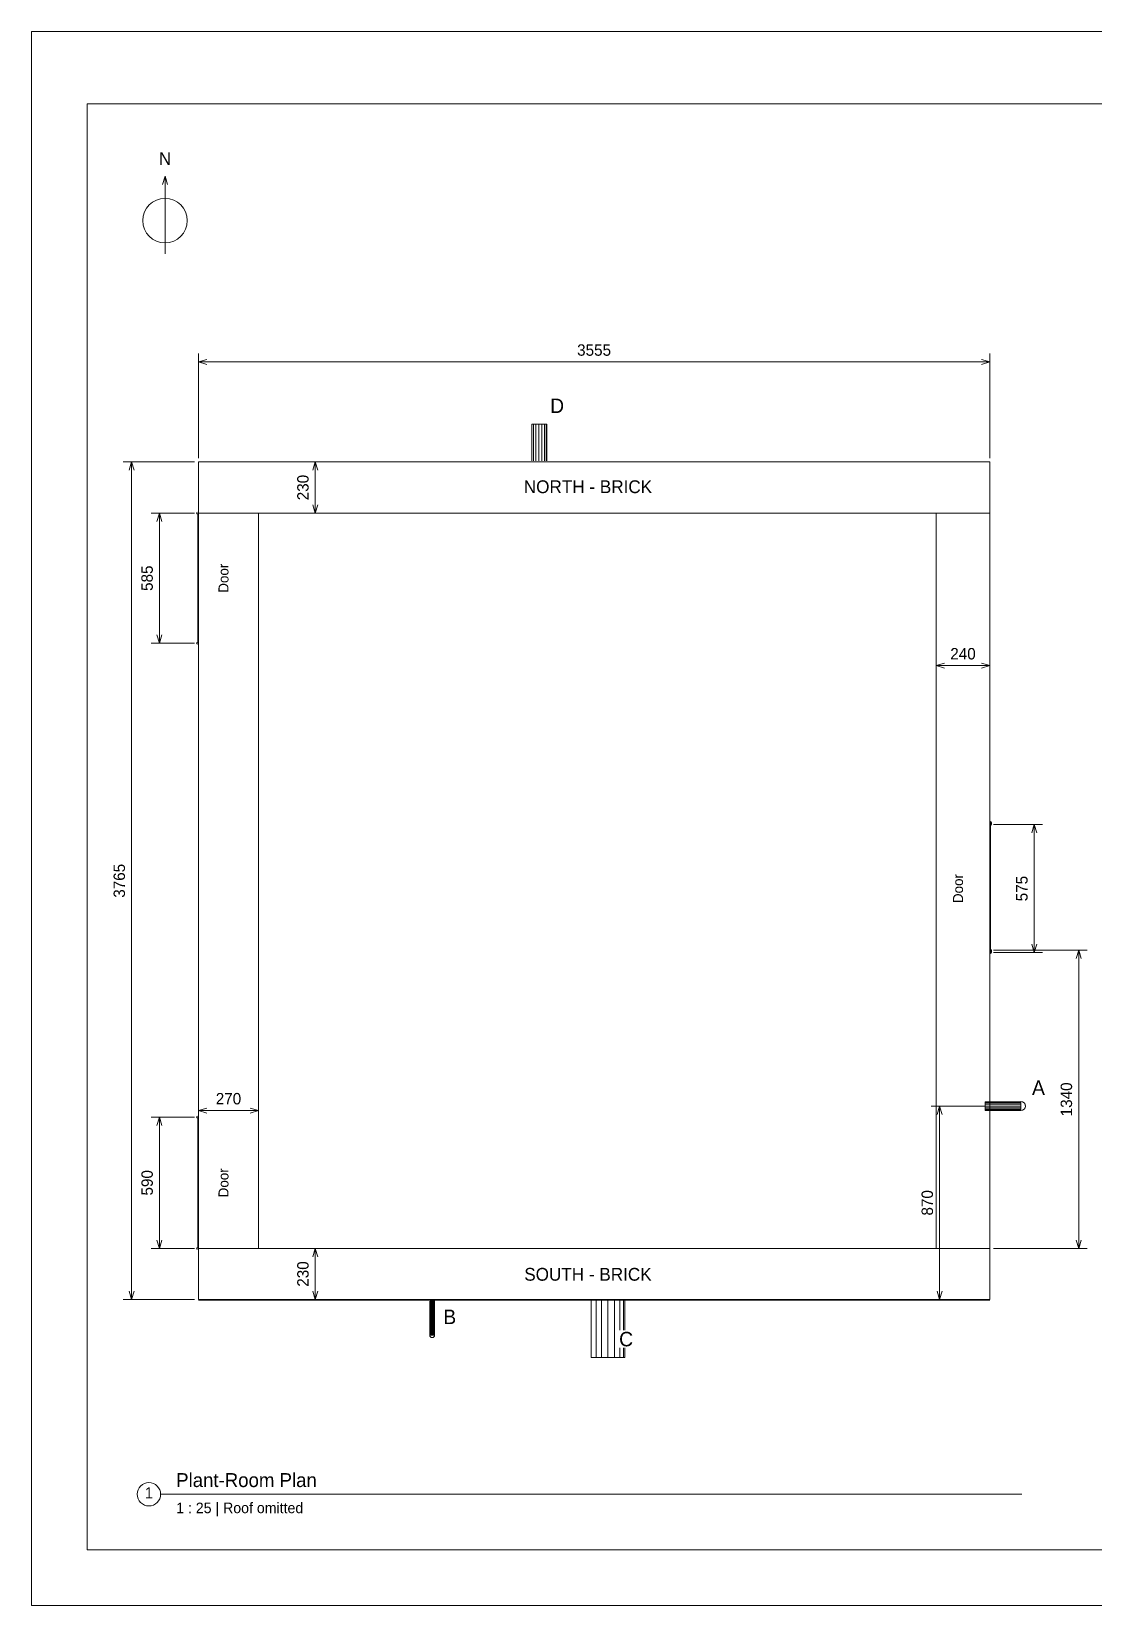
# Paper-space layout '01 Plan and 3D' of a CAD drawing. Header units: millimetres. Extents: x 5 to 415, y 7 to 290.
# Drawn here: x 5 to 195.8, y 7 to 290 of the extents above; entities that cross this region are included whole.
import ezdxf
from ezdxf.enums import TextEntityAlignment as Align

# ---------------------------------------------------------------- set-up
doc = ezdxf.new("R2010")
doc.units = ezdxf.units.MM
for name, color, linetype in [('DIMENSIONS', 7, 'Continuous'), ('GEOMETRY', 7, 'Continuous'), ('SHEET', 7, 'Continuous'), ('TEXT', 7, 'Continuous')]:
    doc.layers.add(name, color=color, linetype=linetype)

# ---------------------------------------------------------------- blocks, each defined once
blk = doc.blocks.new('SHEET_01')
at = {"layer": 'DIMENSIONS', "lineweight": 15}
for p, q in [((29, 264), (28.55, 262.5)), ((29, 264), (29.45, 262.5)), ((35, 230.6), (36.5, 231.05)), ((35, 230.6), (36.5, 230.15)), ((177.2, 230.6), (175.7, 231.05)), ((177.2, 230.6), (175.7, 230.15)), ((23, 212.6), (22.55, 211.1)), ((23, 212.6), (23.45, 211.1)), ((56, 212.6), (55.55, 211.1)), ((56, 212.6), (56.45, 211.1)), ((56, 203.4), (55.55, 204.9)), ((56, 203.4), (56.45, 204.9)), ((28, 203.4), (27.55, 201.9)), ((28, 203.4), (28.45, 201.9)), ((28, 180), (27.55, 181.5)), ((28, 180), (28.45, 181.5)), ((167.6, 176), (169.1, 176.45)), ((167.6, 176), (169.1, 175.55)), ((177.2, 176), (175.7, 176.45)), ((177.2, 176), (175.7, 175.55)), ((185.2, 147.4), (184.75, 145.9)), ((185.2, 147.4), (185.65, 145.9)), ((185.2, 124.4), (184.75, 125.9)), ((185.2, 124.4), (185.65, 125.9)), ((193.2, 124.8), (192.75, 123.3)), ((193.2, 124.8), (193.65, 123.3)), ((35, 96), (36.5, 96.45)), ((45.8, 96), (44.3, 96.45)), ((168.2, 96.8), (167.75, 95.3)), ((168.2, 96.8), (168.65, 95.3)), ((28, 94.8), (27.55, 93.3)), ((28, 94.8), (28.45, 93.3)), ((35, 96), (36.5, 95.55)), ((45.8, 96), (44.3, 95.55)), ((28, 71.2), (27.55, 72.7)), ((28, 71.2), (28.45, 72.7)), ((56, 71.2), (55.55, 69.7)), ((56, 71.2), (56.45, 69.7)), ((193.2, 71.2), (192.75, 72.7)), ((193.2, 71.2), (193.65, 72.7)), ((23, 62), (22.55, 63.5)), ((23, 62), (23.45, 63.5)), ((56, 62), (55.55, 63.5)), ((56, 62), (56.45, 63.5)), ((168.2, 62), (167.75, 63.5)), ((168.2, 62), (168.65, 63.5))]:
    blk.add_line(p, q, dxfattribs=at)
at = {"layer": 'DIMENSIONS', "lineweight": 13}
for p, q in [((35, 213.3), (35, 232.1)), ((177.2, 213.3), (177.2, 232.1)), ((35, 230.6), (177.2, 230.6)), ((34.3, 212.6), (21.5, 212.6)), ((23, 62), (23, 212.6)), ((62.3, 212.6), (54.5, 212.6)), ((56, 203.4), (56, 212.6)), ((34.3, 203.4), (26.5, 203.4)), ((28, 180), (28, 203.4)), ((62.3, 203.4), (54.5, 203.4)), ((167.6, 181.3), (167.6, 174.5)), ((177.2, 181.3), (177.2, 174.5)), ((34.3, 180), (26.5, 180)), ((167.6, 176), (177.2, 176)), ((177.9, 147.4), (186.7, 147.4)), ((185.2, 124.4), (185.2, 147.4)), ((177.9, 124.8), (194.7, 124.8)), ((193.2, 71.2), (193.2, 124.8)), ((177.9, 124.4), (186.7, 124.4)), ((35, 101.3), (35, 94.5)), ((45.8, 101.3), (45.8, 94.5)), ((176.5, 96.8), (166.7, 96.8)), ((168.2, 62), (168.2, 96.8)), ((34.3, 94.8), (26.5, 94.8)), ((28, 71.2), (28, 94.8)), ((35, 96), (45.8, 96)), ((34.3, 71.2), (26.5, 71.2)), ((62.3, 71.2), (54.5, 71.2)), ((56, 62), (56, 71.2)), ((177.9, 71.2), (194.7, 71.2)), ((34.3, 62), (21.5, 62)), ((62.3, 62), (54.5, 62)), ((176.5, 62), (166.7, 62))]:
    blk.add_line(p, q, dxfattribs=at)
at = {"layer": 'GEOMETRY', "lineweight": 13}
for p, q in [((94.91, 212.8), (94.91, 219.4)), ((95.21, 219.4), (94.91, 219.4)), ((95.21, 212.8), (95.21, 219.4)), ((95.66, 219.4), (95.21, 219.4)), ((95.66, 212.8), (95.66, 219.4)), ((96.2, 219.4), (95.66, 219.4)), ((96.2, 212.8), (96.2, 219.4)), ((96.74, 219.4), (96.2, 219.4)), ((96.74, 212.8), (96.74, 219.4)), ((97.19, 219.4), (96.74, 219.4)), ((97.19, 212.8), (97.19, 219.4)), ((97.49, 219.4), (97.19, 219.4)), ((97.49, 212.8), (97.49, 219.4)), ((97.49, 219.4), (97.6, 219.4)), ((97.49, 212.8), (97.49, 219.4)), ((97.6, 219.4), (97.49, 219.4)), ((97.6, 219.4), (97.6, 212.8)), ((177.2, 212.6), (35, 212.6)), ((35, 212.6), (35, 203.4)), ((177.2, 212.68), (177.2, 212.68)), ((177.2, 212.6), (177.2, 203.4)), ((177.2, 203.4), (177.2, 212.6)), ((177.2, 212.6), (177.2, 212.6)), ((34.68, 203.4), (34.73, 203.51)), ((34.73, 203.29), (34.68, 203.4)), ((34.73, 203.51), (34.84, 203.56)), ((34.73, 203.29), (34.73, 203.29)), ((34.73, 203.29), (34.84, 203.24)), ((34.84, 203.24), (34.73, 203.29)), ((34.84, 203.24), (34.95, 203.29)), ((34.95, 203.29), (34.84, 203.24)), ((34.84, 203.24), (34.84, 203.24)), ((34.88, 203.4), (34.88, 180)), ((34.88, 180.3), (34.88, 203.3)), ((34.95, 203.29), (35, 203.4)), ((35, 203.4), (34.95, 203.29)), ((34.95, 203.29), (34.95, 203.29)), ((35, 203.4), (177.2, 203.4)), ((45.8, 203.4), (35, 203.4)), ((35, 203.4), (35, 71.3)), ((35, 71.3), (35, 203.4)), ((35, 203.4), (35, 203.4)), ((35, 203.4), (35, 71.2)), ((35, 203.4), (35, 203.4)), ((167.48, 203.4), (45.8, 203.4)), ((45.8, 203.4), (45.8, 71.3)), ((45.8, 71.3), (45.8, 203.4)), ((45.8, 203.4), (45.8, 203.4)), ((177.2, 203.4), (167.6, 203.4)), ((167.6, 203.4), (167.6, 71.3)), ((177.2, 203.4), (177.2, 203.4)), ((177.2, 203.4), (177.2, 148.05)), ((177.2, 148.05), (177.2, 203.4)), ((177.2, 203.4), (177.2, 203.4)), ((177.2, 147.99), (177.2, 203.4)), ((177.2, 203.4), (177.2, 203.4)), ((177.2, 203.4), (177.2, 147.8)), ((177.2, 71.2), (177.2, 203.4)), ((177.2, 203.4), (177.2, 203.4)), ((177.2, 203.4), (177.2, 71.2)), ((34.68, 180), (34.73, 180.11)), ((34.73, 179.89), (34.68, 180)), ((34.73, 180.11), (34.84, 180.16)), ((34.73, 179.89), (34.73, 179.89)), ((34.73, 179.89), (34.84, 179.84)), ((34.84, 179.84), (34.73, 179.89)), ((34.84, 180.16), (34.95, 180.11)), ((34.84, 179.84), (34.95, 179.89)), ((34.95, 179.89), (34.84, 179.84)), ((34.84, 179.84), (34.84, 179.84)), ((35, 180), (34.95, 180.11)), ((34.95, 180.11), (34.95, 180.11)), ((34.95, 180.11), (35, 180)), ((34.95, 179.89), (35, 180)), ((35, 180), (34.95, 179.89)), ((34.95, 179.89), (34.95, 179.89)), ((35, 94.8), (35, 180)), ((35, 180), (35, 180)), ((35, 180), (35, 94.8)), ((177.2, 147.8), (177.25, 147.91)), ((177.25, 147.69), (177.2, 147.8)), ((177.2, 147.26), (177.2, 125.08)), ((177.2, 125.08), (177.2, 147.26)), ((177.25, 147.91), (177.36, 147.96)), ((177.25, 147.29), (177.25, 147.69)), ((177.36, 147.64), (177.25, 147.69)), ((177.25, 147.29), (177.36, 147.24)), ((177.32, 147.8), (177.32, 124.8)), ((177.32, 125.09), (177.32, 147.3)), ((177.36, 147.96), (177.47, 147.91)), ((177.47, 147.69), (177.36, 147.64)), ((177.36, 147.24), (177.36, 147.64)), ((177.36, 147.24), (177.47, 147.29)), ((177.47, 147.51), (177.47, 147.91)), ((177.47, 147.91), (177.52, 147.8)), ((177.52, 147.8), (177.47, 147.69)), ((177.47, 147.29), (177.47, 147.69)), ((177.52, 147.4), (177.47, 147.51)), ((177.47, 147.29), (177.52, 147.4)), ((177.52, 147.4), (177.52, 147.8)), ((177.2, 124.8), (177.25, 124.91)), ((177.2, 124.8), (177.2, 71.2)), ((177.25, 124.69), (177.2, 124.8)), ((177.25, 124.91), (177.36, 124.96)), ((177.25, 124.29), (177.25, 124.69)), ((177.36, 124.64), (177.25, 124.69)), ((177.36, 124.96), (177.47, 124.91)), ((177.47, 124.69), (177.36, 124.64)), ((177.36, 124.24), (177.36, 124.64)), ((177.47, 124.51), (177.47, 124.91)), ((177.47, 124.91), (177.52, 124.8)), ((177.52, 124.8), (177.47, 124.69)), ((177.47, 124.29), (177.47, 124.69)), ((177.52, 124.4), (177.52, 124.8)), ((177.2, 124.2), (177.2, 97.7)), ((177.2, 97.7), (177.2, 124.2)), ((177.2, 97.65), (177.2, 124.2)), ((177.25, 124.29), (177.36, 124.24)), ((177.36, 124.24), (177.47, 124.29)), ((177.52, 124.4), (177.47, 124.51)), ((177.47, 124.29), (177.52, 124.4)), ((176.4, 97.54), (182.8, 97.54)), ((176.4, 97.54), (176.4, 97.37)), ((176.4, 97.37), (182.8, 97.37)), ((176.4, 97.37), (176.4, 97.11)), ((176.4, 97.11), (182.8, 97.11)), ((176.4, 97.11), (176.4, 96.8)), ((176.4, 96.8), (182.8, 96.8)), ((176.4, 96.8), (176.4, 96.49)), ((176.4, 96.49), (182.8, 96.49)), ((176.4, 96.49), (176.4, 96.23)), ((176.4, 96.23), (182.8, 96.23)), ((176.4, 96.23), (176.4, 96.06)), ((182.8, 97.54), (182.8, 97.6)), ((182.8, 97.6), (183.11, 97.54)), ((182.8, 97.37), (182.8, 97.54)), ((182.8, 97.11), (182.8, 97.37)), ((182.8, 96.8), (182.8, 97.11)), ((182.8, 96.49), (182.8, 96.8)), ((182.8, 96.23), (182.8, 96.49)), ((182.8, 96.06), (182.8, 96.23)), ((183.11, 97.54), (183.11, 97.54)), ((183.11, 97.54), (183.37, 97.37)), ((183.37, 96.23), (183.11, 96.06)), ((183.11, 96.06), (183.37, 96.23)), ((183.37, 97.37), (183.54, 97.11)), ((183.54, 96.49), (183.37, 96.23)), ((183.37, 96.23), (183.54, 96.49)), ((183.37, 96.23), (183.37, 96.23)), ((183.54, 97.11), (183.6, 96.8)), ((183.6, 96.8), (183.54, 96.49)), ((183.54, 96.49), (183.6, 96.8)), ((183.54, 96.49), (183.54, 96.49)), ((183.6, 96.8), (183.57, 96.95)), ((183.6, 96.8), (183.6, 96.8)), ((34.68, 94.8), (34.73, 94.91)), ((34.68, 94.8), (34.73, 94.69)), ((34.73, 94.69), (34.68, 94.8)), ((34.68, 94.8), (34.68, 94.8)), ((34.73, 94.91), (34.84, 94.96)), ((34.73, 94.69), (34.73, 94.69)), ((34.73, 94.69), (34.84, 94.64)), ((34.84, 94.64), (34.73, 94.69)), ((34.84, 94.96), (34.95, 94.91)), ((34.84, 94.64), (34.95, 94.69)), ((34.95, 94.69), (34.84, 94.64)), ((34.84, 94.64), (34.84, 94.64)), ((34.88, 71.5), (34.88, 94.8)), ((34.88, 94.8), (34.88, 94.8)), ((34.88, 94.8), (34.88, 71.2)), ((35, 94.8), (34.95, 94.91)), ((34.95, 94.91), (34.95, 94.91)), ((34.95, 94.91), (35, 94.8)), ((34.95, 94.69), (35, 94.8)), ((35, 94.8), (34.95, 94.69)), ((34.95, 94.69), (34.95, 94.69)), ((35, 94.8), (35, 94.8)), ((176.4, 96.06), (182.8, 96.06)), ((176.4, 96.06), (176.4, 96)), ((182.8, 96), (176.4, 96)), ((177.2, 96.03), (177.2, 71.2)), ((177.2, 71.2), (177.2, 96.03)), ((177.2, 71.2), (177.2, 95.98)), ((182.8, 96), (182.65, 96.03)), ((182.65, 96.03), (182.8, 96)), ((182.8, 96), (182.8, 96.06)), ((183.11, 96.06), (182.8, 96)), ((182.8, 96), (183.11, 96.06)), ((182.8, 96), (182.8, 96)), ((183.11, 96.06), (183.11, 96.06)), ((34.68, 71.2), (34.73, 71.31)), ((34.73, 71.09), (34.68, 71.2)), ((34.73, 71.31), (34.84, 71.36)), ((34.73, 71.09), (34.73, 71.09)), ((34.73, 71.09), (34.84, 71.04)), ((34.84, 71.04), (34.73, 71.09)), ((34.84, 71.36), (34.95, 71.31)), ((34.84, 71.04), (34.84, 71.04)), ((34.95, 71.31), (34.95, 71.31)), ((177.2, 71.2), (35, 71.2)), ((35, 71.2), (35, 62)), ((177.2, 71.2), (177.2, 62)), ((177.2, 62), (177.2, 71.2)), ((177.2, 71.2), (177.2, 71.2)), ((177.2, 71.2), (177.2, 71.2)), ((177.2, 71.2), (177.2, 71.2)), ((177.2, 71.2), (177.2, 71.2)), ((76.41, 62), (35, 62)), ((35, 62), (177.2, 62)), ((35, 62), (35, 62)), ((35, 61.92), (76.41, 61.92)), ((76.41, 61.92), (35, 61.92)), ((35, 61.92), (35, 61.92)), ((76.59, 62), (76.59, 55.6)), ((76.69, 62), (76.69, 55.6)), ((76.83, 62), (76.83, 55.6)), ((77, 62), (77, 55.6)), ((77.17, 62), (77.17, 55.6)), ((77.31, 62), (77.31, 55.6)), ((105.36, 62), (77.4, 62)), ((77.4, 61.92), (105.36, 61.92)), ((177.2, 61.92), (77.4, 61.92)), ((77.41, 62), (77.41, 55.6)), ((77.41, 62), (77.41, 55.6)), ((77.44, 62), (77.44, 55.6)), ((105.6, 51.6), (105.6, 62.01)), ((106.48, 62.01), (106.48, 51.6)), ((107.45, 62.01), (107.45, 51.6)), ((108.6, 62.01), (108.6, 51.6)), ((109.75, 62.01), (109.75, 51.6)), ((110.72, 62.01), (110.72, 56.51)), ((111.37, 62.01), (111.37, 56.51)), ((111.6, 62.01), (111.6, 56.51)), ((177.2, 62), (111.64, 62)), ((111.64, 61.92), (177.2, 61.92)), ((177.2, 62), (177.2, 62)), ((177.2, 61.92), (177.2, 61.92)), ((76.56, 55.6), (76.56, 55.7)), ((76.56, 55.6), (76.59, 55.6)), ((76.59, 55.43), (76.56, 55.6)), ((76.59, 55.6), (76.69, 55.6)), ((76.69, 55.29), (76.59, 55.43)), ((76.59, 55.43), (76.59, 55.43)), ((76.69, 55.6), (76.83, 55.6)), ((76.83, 55.19), (76.69, 55.29)), ((76.83, 55.6), (77, 55.6)), ((77, 55.16), (76.83, 55.19)), ((76.83, 55.19), (76.83, 55.19)), ((76.83, 55.19), (77, 55.16)), ((77, 55.6), (77.17, 55.6)), ((77.17, 55.19), (77, 55.16)), ((77, 55.16), (77.17, 55.19)), ((77, 55.16), (77, 55.16)), ((77.17, 55.6), (77.31, 55.6)), ((77.31, 55.29), (77.17, 55.19)), ((77.17, 55.19), (77.31, 55.29)), ((77.17, 55.19), (77.17, 55.19)), ((77.31, 55.6), (77.41, 55.6)), ((77.41, 55.43), (77.31, 55.29)), ((77.31, 55.29), (77.41, 55.43)), ((77.31, 55.29), (77.31, 55.29)), ((77.41, 55.77), (77.41, 55.77)), ((77.41, 55.77), (77.44, 55.6)), ((77.44, 55.6), (77.41, 55.77)), ((77.44, 55.6), (77.41, 55.6)), ((77.41, 55.6), (77.44, 55.6)), ((77.44, 55.6), (77.41, 55.43)), ((77.41, 55.43), (77.44, 55.6)), ((77.41, 55.43), (77.41, 55.43)), ((77.44, 55.6), (77.44, 55.6)), ((105.83, 51.6), (105.6, 51.6)), ((105.6, 51.6), (105.83, 51.6)), ((106.48, 51.6), (105.83, 51.6)), ((105.83, 51.6), (106.48, 51.6)), ((107.45, 51.6), (106.48, 51.6)), ((106.48, 51.6), (107.45, 51.6)), ((108.6, 51.6), (107.45, 51.6)), ((107.45, 51.6), (108.6, 51.6)), ((109.75, 51.6), (108.6, 51.6)), ((108.6, 51.6), (109.75, 51.6)), ((110.72, 51.6), (109.75, 51.6)), ((109.75, 51.6), (110.72, 51.6)), ((110.72, 53.35), (110.72, 51.6)), ((111.37, 51.6), (110.72, 51.6)), ((110.72, 51.6), (111.37, 51.6)), ((111.37, 53.35), (111.37, 51.6)), ((111.6, 51.6), (111.37, 51.6)), ((111.37, 51.6), (111.6, 51.6)), ((111.6, 53.35), (111.6, 51.6))]:
    blk.add_line(p, q, dxfattribs=at)
blk.add_circle((29, 256), 4, dxfattribs=at)
at = {"layer": 'SHEET', "lineweight": 18}
for p, q in [((5, 290), (415, 290)), ((5, 7), (5, 290)), ((15, 277), (331, 277)), ((15, 17), (15, 277)), ((29, 250), (29, 264)), ((28.3, 27), (183, 27)), ((331, 17), (15, 17)), ((415, 7), (5, 7))]:
    blk.add_line(p, q, dxfattribs=at)
blk.add_circle((26.1, 27), 2.1, dxfattribs=at)
at = {"layer": 'DIMENSIONS'}
for s, p in [('3555', (106.1, 231.7)), ('240', (172.4, 177.1)), ('270', (40.4, 97.1))]:
    blk.add_text(s, height=2.05, dxfattribs=at).set_placement(p, align=Align.CENTER)
for s, p in [('230', (54.8, 208)), ('585', (26.8, 191.7)), ('3765', (21.8, 137.3)), ('575', (184, 135.9)), ('1340', (192, 98)), ('590', (26.8, 83)), ('870', (167, 79.4)), ('230', (54.8, 66.6))]:
    blk.add_text(s, height=2.05, rotation=90, dxfattribs=at).set_placement(p, align=Align.CENTER)
at = {"layer": 'TEXT'}
for s, height, p in [('N', 2.3, (29, 266)), ('NORTH - BRICK', 2.3, (105, 207)), ('SOUTH - BRICK', 2.3, (105, 65.4)), ('1', 2, (26.1, 26.25))]:
    blk.add_text(s, height=height, dxfattribs=at).set_placement(p, align=Align.CENTER)
for s, height, p in [('D', 2.6, (98.2, 221.4)), ('A', 2.6, (184.8, 98.8)), ('B', 2.6, (79, 57.6)), ('C', 2.6, (110.6, 53.6)), ('Plant-Room Plan', 2.5, (31, 28.3)), ('1 : 25 | Roof omitted', 1.9, (31, 23.6))]:
    blk.add_text(s, height=height, dxfattribs=at).set_placement(p)
for p in [(40.4, 191.7), (172.4, 135.9), (40.4, 83)]:
    blk.add_text('Door', height=1.8, rotation=90, dxfattribs=at).set_placement(p, align=Align.CENTER)

psp = doc.layouts.new('01 Plan and 3D')

# ---------------------------------------------------------------- block references
psp.add_blockref('SHEET_01', (0, 0))

doc.saveas('drawing.dxf')
